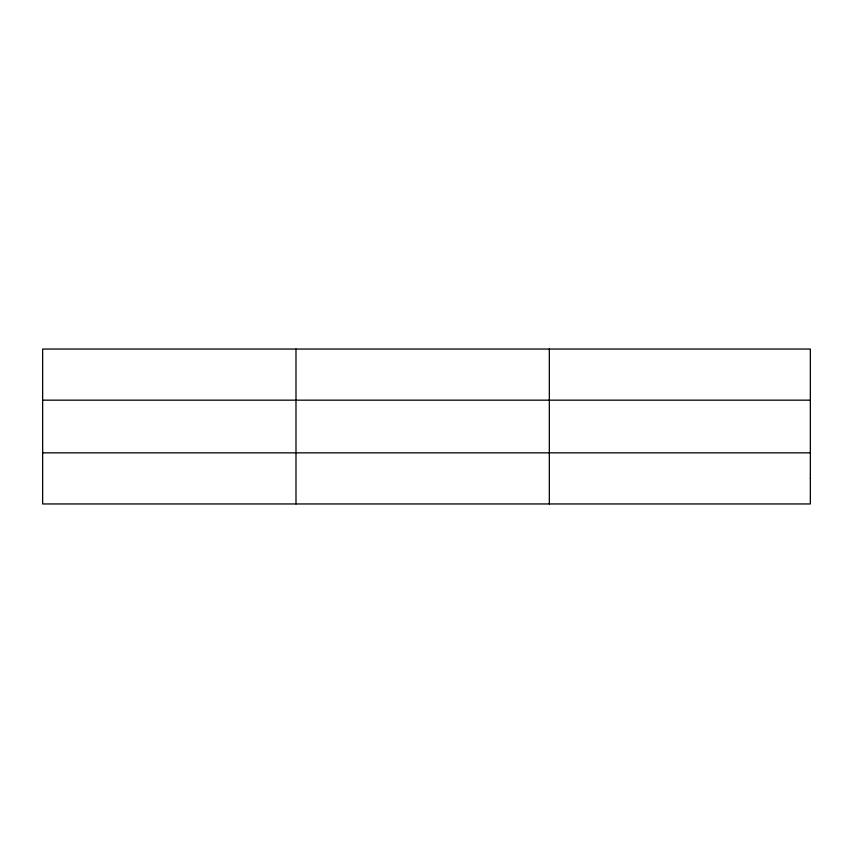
<?xml version="1.0" encoding="UTF-8"?>
<svg xmlns="http://www.w3.org/2000/svg" width="853" height="853" viewBox="0 0 853 853"><rect width="100%" height="100%" fill="white"/><g stroke="black" fill="none" stroke-linecap="round" stroke-linejoin="round"><path stroke-width="1.28" d="M295.991 503.952L295.991 349.048M549.332 503.952L549.332 349.048M42.65 400.164L810.35 400.164M42.65 452.836L810.35 452.836M810.35 478.394L810.35 503.952L42.65 503.952L42.65 349.048L810.35 349.048L810.35 478.394"/></g></svg>
